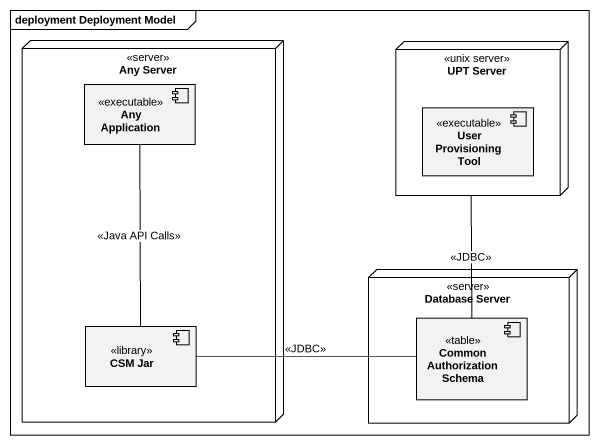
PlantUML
@startuml
mainframe deployment Deployment Model
node "Any Server" as Any_Server <<server>> {
  component "Any Application" as Any_Application <<executable>>
  component "CSM Jar" as CSM_Jar <<library>>
}
node "UPT Server" as UPT_Server <<unix server>> {
  component "User Provisioning Tool" as User_Provisioning_Tool <<executable>>
}
node "Database Server" as Database_Server <<server>> {
  component "Common Authorization Schema" as Common_Authorization_Schema <<table>>
}
UPT_Server -- Common_Authorization_Schema : <<JDBC>>
Any_Application -- CSM_Jar : <<Java API Calls>>
CSM_Jar -right- Common_Authorization_Schema : <<JDBC>>
@enduml
